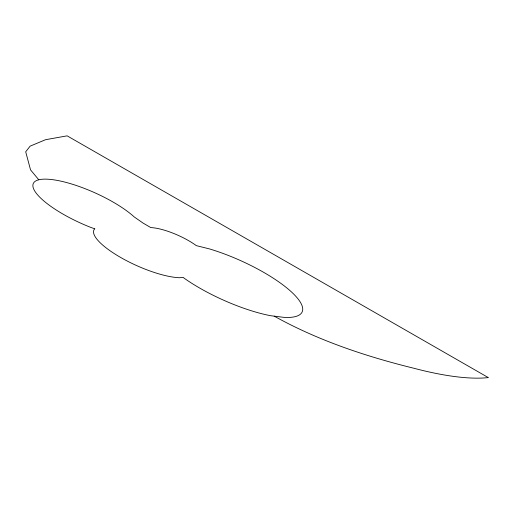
<?xml version="1.0" encoding="UTF-8"?>
<svg xmlns="http://www.w3.org/2000/svg" width="514" height="514" viewBox="0 0 514 514"><rect width="100%" height="100%" fill="white"/><g stroke="black" fill="none" stroke-linecap="round" stroke-linejoin="round"><path stroke-width="0.77" d="M274.219 316.155C317.877 340.429 365.634 356.388 414.001 368.287A182.753 50.989 24.2 0 0 488.3 377.591L67.141 135.844L45.566 139.705L30.14 146.137L25.7 151.791L30.544 169.871L38.788 179.791A60.042 16.75 24.2 0 0 91.209 227.573L94.852 228.833L94.55 228.993A53.501 14.925 24.2 0 0 120.565 257.411A53.501 14.925 24.2 0 0 179.392 277.727L183.222 277.431L184.507 278.447A77.196 21.537 24.2 0 0 270.672 315.718L284.705 317.453A77.196 21.537 24.2 0 0 291.104 291.618A77.196 21.537 24.2 0 0 209.532 248.93L196.219 245.615L195.346 244.927A34.309 9.573 24.2 0 0 150.808 227.593L143.136 223.127L134.231 216.94A60.042 16.75 24.2 0 0 38.788 179.791"/></g></svg>
